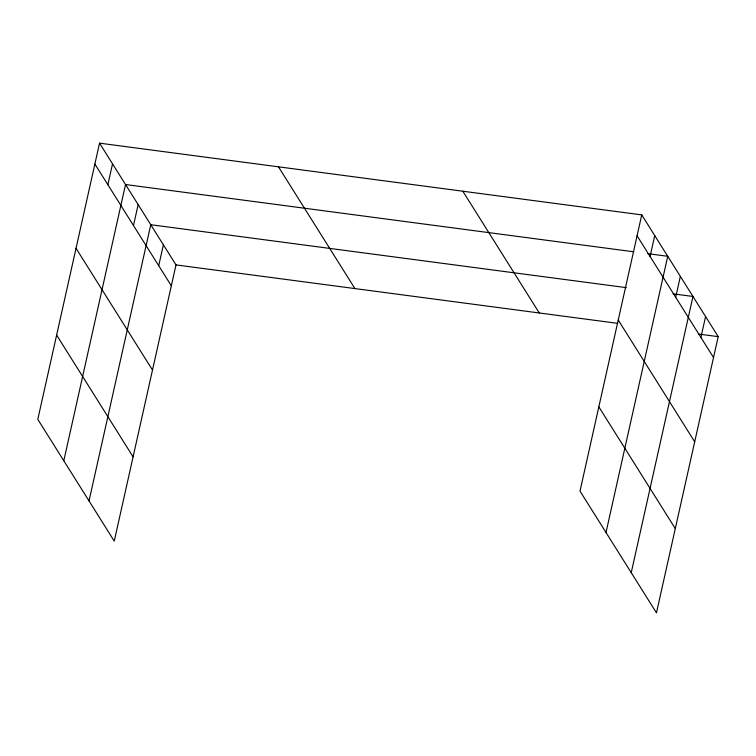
<?xml version="1.0" encoding="UTF-8"?>
<svg xmlns="http://www.w3.org/2000/svg" width="756" height="756" viewBox="0 0 756 756"><rect width="100%" height="100%" fill="white"/><g stroke="black" fill="none" stroke-linecap="round" stroke-linejoin="round"><path stroke-width="1.13" d="M99.537 143.149L37.8 419.353L114.26 541.107L175.997 264.902L99.537 143.149L641.74 214.893L718.2 336.647L656.463 612.851L580.003 491.098L641.74 214.893M107.872 184.729L112.54 163.844M63.797 460.744L125.534 184.54L633.821 251.805M133.481 225.515L138.15 204.63M89.028 500.926L150.765 224.721L626.308 287.649M158.713 265.696L163.381 244.812M650.065 256.473L654.734 235.589M606 532.498L667.737 256.293L647.854 253.657M675.684 297.269L680.353 276.375M631.232 572.679L692.968 296.465L673.086 293.838M700.916 337.441L705.584 316.556M175.997 264.902L617.624 323.341M698.317 334.02L718.2 336.647M637.072 235.777L713.532 357.531M618.238 320.034L694.698 441.787M598.837 406.841L675.297 528.595M462.814 191.211L539.274 312.975M278.463 166.821L354.923 288.575M94.869 164.033L171.328 285.787M76.035 248.289L152.495 370.043M56.634 335.097L133.094 456.851"/></g></svg>
